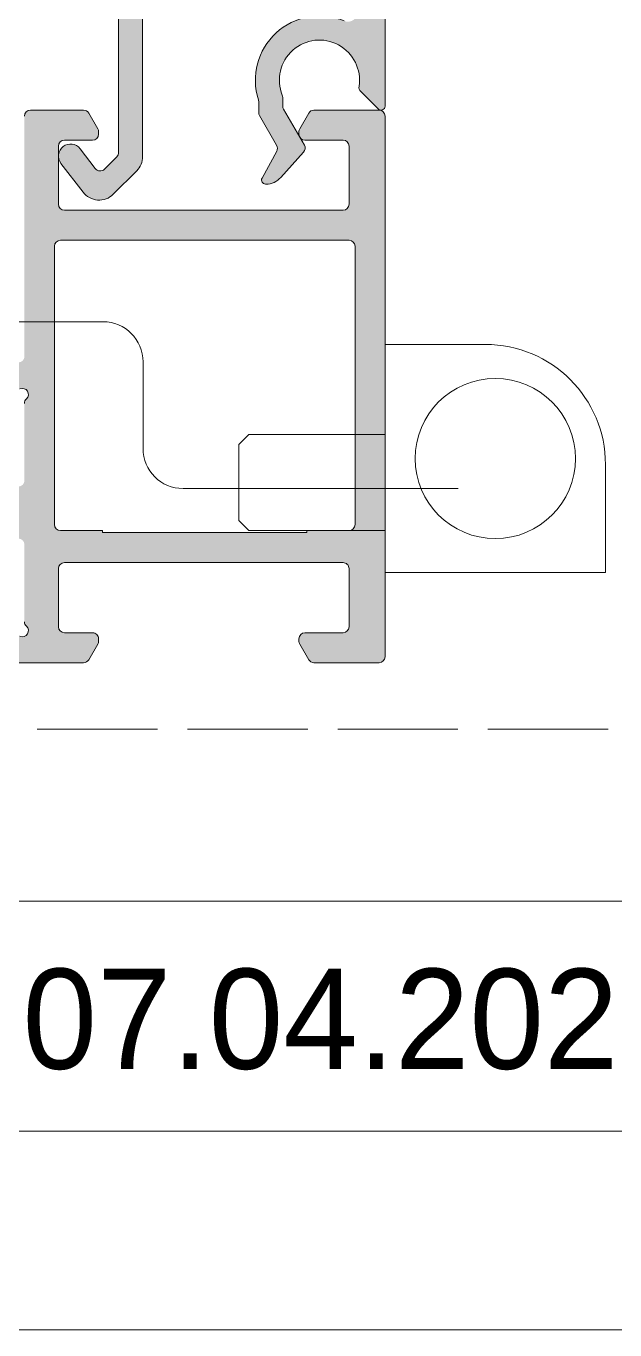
# Model space of a CAD drawing. Header units: millimetres. Extents: x -576 to 4430, y -1196 to 2690.
# Drawn here: x 2256.72 to 2271.42, y -786 to -753.44 of the extents above; entities that cross this region are included whole.
import ezdxf
from ezdxf.enums import TextEntityAlignment as Align

# ---------------------------------------------------------------- set-up
doc = ezdxf.new("R2010")
doc.units = ezdxf.units.MM
doc.header["$LTSCALE"] = 0.25
doc.header["$MEASUREMENT"] = 0
doc.linetypes.add('ACAD_ISO02W100', pattern=[15, 12, -3])
doc.layers.get('0').update_dxf_attribs({"lineweight": 5})
for name, color, linetype, lineweight in [('01_Accessories', 102, 'Continuous', 9), ('01_Aluminium [Thin]', 141, 'Continuous', 18), ('01_External Border', 150, 'Continuous', 20), ('01_Text', 40, 'Continuous', 25), ('01_Thin line', 8, 'Continuous', 9)]:
    doc.layers.add(name, color=color, linetype=linetype, lineweight=lineweight)
doc.layers.add('01_Fill Aluminum', color=7, linetype='Continuous', lineweight=0, true_color=0xdcdcdc)
doc.layers.add('02_Block Frame', color=7, linetype='Continuous', lineweight=5, true_color=0xe2001a, plot=False)
doc.styles.add('ALUK Main&Secondary Titles', font='GOTHIC.TTF')

# ---------------------------------------------------------------- blocks, each defined once
blk = doc.blocks.new('PAGE dispari')
at = {"layer": '02_Block Frame'}
blk.add_lwpolyline([(0, 0), (0, 297), (210, 297), (210, 0)], close=True, dxfattribs=at)
at = {"layer": '02_Block Frame', "linetype": 'ACAD_ISO02W100'}
blk.add_lwpolyline([(18.00000000000091, 14.99999999997738), (17.99999999999727, 281.999999999981), (194.9999999999973, 281.999999999981), (195.0000000000009, 14.99999999997738)], close=True, dxfattribs=at)

msp = doc.modelspace()

# ---------------------------------------------------------------- hatches: boundary and pattern name
at = {"layer": '01_Fill Aluminum', "ltscale": 0.25}
h = msp.add_hatch(color=256, dxfattribs=at)
h.dxf.hatch_style = 1
edge = h.paths.add_edge_path()
edge.add_arc((2264.043736432955, -754.7867811066882), 1.59999999999696, 67.43885853317563, 197.8297853512394)
edge.add_arc((2262.377788324584, -755.32261400994), 0.1500000000000895, 8.691358743817545e-11, 17.829785351370674, ccw=False)
edge.add_line((2262.527788324584, -755.3226140099398), (2262.527788324584, -755.598213063208))
edge.add_arc((2262.677788324585, -755.5982130632079), 0.1500000000005457, 180.0000000000434, 210.0000000000513)
edge.add_line((2262.547884514016, -755.6732130632083), (2262.975530050895, -756.4139168607132))
edge.add_arc((2262.845626240328, -756.4889168607134), 0.149999999999639, -28.474547967546926, 30.000000000149782, ccw=False)
edge.add_line((2262.977480588866, -756.5604321092385), (2262.610617355628, -757.23682649531))
edge.add_arc((2262.698520254653, -757.2845033276601), 0.09999999999954537, 151.5254520323321, 270.0000000002605)
edge.add_line((2262.698520254653, -757.38450332766), (2262.707905955242, -757.38450332766))
edge.add_arc((2262.707905955242, -756.8845033276602), 0.4999999999997726, 269.9999999999479, 317.9999999999614)
edge.add_line((2263.079478367981, -757.2190686308397), (2263.648597154978, -756.5869981835756))
edge.add_arc((2263.537125431157, -756.4866285926217), 0.1499999999999482, 317.9999999999731, 389.9999999999877)
edge.add_line((2263.667029241724, -756.4116285926218), (2263.147884514016, -755.5124435477494))
edge.add_arc((2263.277788324584, -755.4374435477491), 0.1500000000000897, 180.0000000001737, 210.0000000001006, ccw=False)
edge.add_line((2263.127788324584, -755.4374435477496), (2263.127788324584, -755.218353383663))
edge.add_arc((2262.977788324585, -755.2183533836621), 0.1499999999987267, 359.9999999996526, 382.0416344875377)
edge.add_arc((2264.04373643296, -754.7867811066857), 1.000000000001951, -8.92077618045181, 202.0416344878276, ccw=False)
edge.add_arc((2265.179825688949, -754.9651100231004), 0.149999999999945, 171.0792238195058, 225.0000000000614)
edge.add_line((2265.073759671771, -755.0711760402785), (2265.510737857361, -755.5081542258683))
edge.add_arc((2265.58144853548, -755.4374435477496), 0.1000000000001455, 225, 360)
edge.add_line((2265.68144853548, -755.4374435477496), (2265.68144853548, -746.6374435477494))
edge.add_arc((2265.58144853548, -746.6374435477496), 0.09999999999990905, 1.302755197528641e-10, 90.00000000026056)
edge.add_line((2265.581448535479, -746.5374435477495), (2260.58144853548, -746.5374435477495))
edge.add_arc((2260.58144751088, -746.687443547746), 0.150000000000066, 89.99960863184198, 180.0000098199515)
edge.add_line((2260.43144751088, -746.6874435734546), (2260.431447630854, -747.2874424974191))
edge.add_arc((2260.281447630854, -747.2874425231275), 0.1499999999996384, -90.00000000017371, 9.819908086683427e-06, ccw=False)
edge.add_line((2260.281447630854, -747.4374425231274), (2259.564013779559, -747.4374425231274))
edge.add_arc((2259.564013779559, -747.5874425231275), 0.1500000000000909, 90, 161.999999999971)
edge.add_line((2259.421355302115, -747.5410899739711), (2259.188788949323, -748.2568556092613))
edge.add_arc((2259.331447426766, -748.3032081584171), 0.1499999999987443, 162.0000000000165, 180.0000000000434)
edge.add_line((2259.181447426767, -748.3032081584172), (2259.181447426767, -748.4374425231274))
edge.add_arc((2259.331447426768, -748.4374425231273), 0.1500000000005457, 180.0000000000434, 269.9999999998263)
edge.add_line((2259.331447426767, -748.5874425231275), (2259.781447886311, -748.5874425231275))
edge.add_arc((2259.781447886311, -748.7374425231274), 0.1499999999998636, -8.691358743817545e-11, 89.99999999982629, ccw=False)
edge.add_line((2259.931447886311, -748.7374425231276), (2259.931447886311, -749.314927197636))
edge.add_arc((2259.781447886311, -749.3149271976362), 0.1499999999996362, -35.00000497505158, 4.3428372009657323e-11, ccw=False)
edge.add_line((2259.904320685484, -749.4009636737578), (2259.076660536858, -750.5829846468334))
edge.add_arc((2259.28144853548, -750.7263787737032), 0.2500000000004379, 144.9999950249967, 179.9999999999739)
edge.add_line((2259.031448535479, -750.7263787737031), (2259.031448535479, -756.5943836506228))
edge.add_arc((2258.88144853548, -756.5943836506233), 0.1499999999996362, -44.99999999987722, 1.737134880386293e-10, ccw=False)
edge.add_line((2258.987514552658, -756.7004496678007), (2258.675826006027, -757.0121382144305))
edge.add_arc((2258.569759988849, -756.9060721972526), 0.1499999999998967, 217.5244074649293, 315, ccw=False)
edge.add_line((2258.450795897601, -756.9974370974799), (2258.069376719086, -756.5008001412327))
edge.add_arc((2257.83144853659, -756.6835299416873), 0.3000000000000621, 37.52440746492928, 217.5244074649293)
edge.add_line((2257.593520354094, -756.8662597421419), (2258.143489792687, -757.5822484471912))
edge.add_arc((2258.545048085336, -757.2843374913596), 0.499999999999735, 216.5712465205292, 315.0000000000184)
edge.add_line((2258.898601475929, -757.6378908819527), (2259.485001926073, -757.0514904318095))
edge.add_arc((2259.131448535479, -756.6979370412163), 0.500000000000004, 315.0000000000092, 360.000000000013)
edge.add_line((2259.631448535479, -756.6979370412162), (2259.631448535479, -750.9155580756699))
edge.add_arc((2259.88144853548, -750.9155580756692), 0.2500000000004547, 144.9999950252059, 180.0000000001563, ccw=False)
edge.add_line((2259.676660536858, -750.7721639488002), (2260.350599880796, -749.8096789959616))
edge.add_arc((2259.531447886311, -749.2361024884837), 0.999999999999917, 324.9999950250106, 359.9999999999935)
edge.add_line((2260.531447886311, -749.2361024884838), (2260.531447886311, -748.439005763393))
edge.add_arc((2260.68144788631, -748.4390057633933), 0.1499999999996362, 140.1627882073304, 179.9999999998697, ccw=False)
edge.add_line((2260.566267741716, -748.342914482357), (2261.481796113294, -747.2455132500959))
edge.add_arc((2261.596976257889, -747.341604531132), 0.1499999999998683, 86.65157879763001, 140.1627882075084, ccw=False)
edge.add_line((2261.605737415044, -747.1918606093011), (2264.451823795502, -747.273658844166))
edge.add_arc((2264.437459426106, -747.7734524664661), 0.5000000000000012, 0.7131557490841942, 88.35373800908349, ccw=False)
edge.add_line((2264.937420695177, -747.7672291692099), (2265.003461680426, -753.0727663202799))
edge.add_arc((2264.753524276331, -753.07836042741), 0.2500000000001125, -112.56114146684939, 1.2821819290185203, ccw=False)
h = msp.add_hatch(color=256, dxfattribs=at)
h.dxf.hatch_style = 1
edge = h.paths.add_edge_path(flags=16)
edge.add_line((2264.93216795202, -758.9374484823786), (2264.93216795202, -765.8874484823784))
edge.add_arc((2264.78216795202, -765.8874484823782), 0.1500000000000909, 269.9999999998263, 359.99999999991314, ccw=False)
edge.add_line((2264.78216795202, -766.0374484823785), (2263.73216795202, -766.0374484823785))
edge.add_line((2263.73216795202, -766.0374484823785), (2263.73216795202, -766.0874484823785))
edge.add_line((2263.73216795202, -766.0874484823785), (2258.63216795202, -766.0874484823785))
edge.add_line((2258.63216795202, -766.0874484823785), (2258.63216795202, -766.0374484823785))
edge.add_line((2258.63216795202, -766.0374484823785), (2257.58216795202, -766.0374484823785))
edge.add_arc((2257.58216795202, -765.8874484823787), 0.1499999999998636, 179.9999999999131, 269.9999999998263, ccw=False)
edge.add_line((2257.43216795202, -765.8874484823784), (2257.43216795202, -758.9374484823784))
edge.add_arc((2257.58216795202, -758.9374484823785), 0.1500000000000909, 90, 179.9999999999566, ccw=False)
edge.add_line((2257.58216795202, -758.7874484823785), (2264.78216795202, -758.7874484823785))
edge.add_arc((2264.78216795202, -758.9374484823787), 0.1500000000002046, 4.3428372009657323e-11, 89.99999999982629, ccw=False)
edge = h.paths.add_edge_path()
edge.add_arc((2256.421246287799, -764.7874508389084), 0.1500000000002419, 238.6000000001789, 270.0000000001737)
edge.add_line((2256.4212462878, -764.9374508389087), (2256.531842962027, -764.9374508389087))
edge.add_arc((2256.531842962027, -764.7874508389087), 0.1499999999999773, 270, 359.9999999999566)
edge.add_line((2256.681842962027, -764.7874508389089), (2256.681842962027, -762.8610576369992))
edge.add_arc((2256.831842962027, -762.8610576369996), 0.1500000000000909, 131.8126713921535, 179.9999999998697, ccw=False)
edge.add_arc((2256.631830623019, -762.6374555519905), 0.1500047135890716, 311.8126713923213, 473.9952869943314)
edge.add_line((2256.570829481819, -762.500414409003), (2256.479474936055, -762.5410880733107))
edge.add_line((2256.479474936055, -762.5410880733107), (2255.665096647926, -763.1033210305618))
edge.add_arc((2255.750317468907, -763.226760941738), 0.1499999999996922, 124.6205407874763, 184.6205407874446)
edge.add_line((2255.600804959497, -763.238844382051), (2255.605455877842, -763.2963917737547))
edge.add_arc((2255.505780871568, -763.3044474006299), 0.09999999999999717, -115.37945921271353, 4.62054078735099, ccw=False)
edge.add_line((2255.462919745949, -763.394796301623), (2255.209208302188, -763.2744366963302))
edge.add_arc((2255.273499990616, -763.1389133448408), 0.1499999999996784, 204.2541721956188, 244.62054078762299, ccw=False)
edge.add_line((2255.136740170635, -763.2005311315479), (2254.662415239034, -762.1477735476492))
edge.add_arc((2254.798778260854, -762.0852825380559), 0.1500000000001652, 89.62054078742972, 204.6205407873833, ccw=False)
edge.add_line((2254.799771675488, -761.9352858276675), (2255.589235794891, -761.9405143770587))
edge.add_arc((2255.588457620095, -762.0580118001963), 0.1174999999999465, 24.00000000012028, 89.62054078752948, ccw=False)
edge.add_line((2255.695799211368, -762.0102202446346), (2255.699083362393, -762.0175965686076))
edge.add_arc((2255.806424953666, -761.9698050130462), 0.1174999999998695, 204.000000000019, 289.7781707306068)
edge.add_line((2255.846184536342, -762.0803736595303), (2256.497142020288, -761.8462946622303))
edge.add_arc((2256.547898934158, -761.9874461258662), 0.1499999999739843, 93.06793057208228, 109.7781706590801, ccw=False)
edge.add_arc((2256.531842962027, -761.6878760910776), 0.1499999999998718, 273.0679306433948, 360.0000000000434)
edge.add_line((2256.681842962027, -761.6878760910774), (2256.681842962027, -755.6874484823807))
edge.add_arc((2256.831842962027, -755.6874484823804), 0.1500000000000909, 90.00000000017371, 180.0000000000869, ccw=False)
edge.add_line((2256.831842962026, -755.5374484823806), (2258.156565287054, -755.5374484823806))
edge.add_arc((2258.156565287053, -755.6874484823801), 0.1499999999995225, 29.999999999837314, 89.99999999982629, ccw=False)
edge.add_line((2258.286469097621, -755.6124484823806), (2258.511746772595, -756.0026408612455))
edge.add_arc((2258.381842962027, -756.0776408612439), 0.1499999999991802, -5.210836206970271e-10, 29.99999999949881, ccw=False)
edge.add_line((2258.531842962026, -756.0776408612453), (2258.531842962027, -756.1374484823805))
edge.add_arc((2258.381842962027, -756.1374484823803), 0.1500000000000909, 269.9999999998263, 359.99999999991314, ccw=False)
edge.add_line((2258.381842962026, -756.2874484823806), (2257.681842962027, -756.2874484823808))
edge.add_arc((2257.681842962027, -756.4374484823804), 0.1499999999996362, 90, 180)
edge.add_line((2257.531842962027, -756.4374484823804), (2257.531842962027, -757.8874484823789))
edge.add_arc((2257.681842962027, -757.8874484823791), 0.1500000000000909, 179.9999999999131, 269.9999999998263)
edge.add_line((2257.681842962027, -758.037448482379), (2264.631842962026, -758.037448482379))
edge.add_arc((2264.631842962027, -757.8874484823787), 0.1500000000003183, 269.9999999998263, 359.9999999999131)
edge.add_line((2264.781842962027, -757.8874484823789), (2264.781842962027, -756.4374484823804))
edge.add_arc((2264.631842962027, -756.4374484823808), 0.1500000000000909, 1.302755197526667e-10, 90.0000000001737)
edge.add_line((2264.631842962026, -756.2874484823806), (2263.681842962027, -756.2874484823806))
edge.add_arc((2263.681842962027, -756.1374484823807), 0.1499999999998636, 179.9999999999131, 269.9999999998263, ccw=False)
edge.add_line((2263.531842962027, -756.1374484823805), (2263.531842962026, -756.0776408612453))
edge.add_arc((2263.681842962026, -756.0776408612455), 0.1500000000000909, 149.9999999998994, 179.9999999999131, ccw=False)
edge.add_line((2263.551939151459, -756.0026408612453), (2263.777216826432, -755.6124484823806))
edge.add_arc((2263.907120637, -755.6874484823801), 0.1499999999996918, 90.00000000017371, 150.0000000001627, ccw=False)
edge.add_line((2263.907120636999, -755.5374484823806), (2265.531842962027, -755.5374484823806))
edge.add_arc((2265.531842962027, -755.6874484823804), 0.1499999999998636, -8.691358743817545e-11, 89.99999999982629, ccw=False)
edge.add_line((2265.681842962027, -755.6874484823807), (2265.681842962027, -769.1874484823809))
edge.add_arc((2265.531842962027, -769.187448482381), 0.1500000000000909, -89.99999999982629, 4.3428372009657323e-11, ccw=False)
edge.add_line((2265.531842962027, -769.337448482381), (2263.907120636999, -769.337448482381))
edge.add_arc((2263.907120637, -769.1874484823813), 0.1499999999996362, 209.9999999998749, 269.9999999998263, ccw=False)
edge.add_line((2263.777216826432, -769.2624484823809), (2263.551939151459, -768.8722561035163))
edge.add_arc((2263.681842962027, -768.797256103516), 0.1500000000000897, 180.0000000000869, 210.0000000001006, ccw=False)
edge.add_line((2263.531842962027, -768.7972561035162), (2263.531842962027, -768.7374484823811))
edge.add_arc((2263.681842962027, -768.7374484823808), 0.1500000000000909, 90.00000000017371, 180.0000000000869, ccw=False)
edge.add_line((2263.681842962027, -768.587448482381), (2264.631842962026, -768.587448482381))
edge.add_arc((2264.631842962026, -768.4374484823811), 0.1499999999998636, 270, 360.0000000000869)
edge.add_line((2264.781842962026, -768.4374484823809), (2264.781842962027, -766.9874484823811))
edge.add_arc((2264.631842962027, -766.9874484823813), 0.1500000000000909, 8.685034650177777e-11, 90.0000000001737)
edge.add_line((2264.631842962026, -766.8374484823812), (2257.681842962027, -766.8374484823808))
edge.add_arc((2257.681842962027, -766.9874484823806), 0.1499999999998636, 90, 180.0000000000869)
edge.add_line((2257.531842962027, -766.9874484823808), (2257.531842962027, -768.4374484823807))
edge.add_arc((2257.681842962027, -768.4374484823809), 0.1500000000000909, 179.9999999999131, 269.9999999998263)
edge.add_line((2257.681842962027, -768.5874484823808), (2258.381842962026, -768.5874484823808))
edge.add_arc((2258.381842962027, -768.7374484823811), 0.1500000000003183, 8.691358743817545e-11, 90.00000000017371, ccw=False)
edge.add_line((2258.531842962027, -768.7374484823808), (2258.531842962027, -768.797256103516))
edge.add_arc((2258.381842962027, -768.7972561035158), 0.1500000000000909, 329.99999999989944, 359.99999999991314, ccw=False)
edge.add_line((2258.511746772595, -768.8722561035161), (2258.286469097621, -769.2624484823807))
edge.add_arc((2258.156565287053, -769.1874484823812), 0.1499999999996918, 270.0000000001737, 330.0000000001627, ccw=False)
edge.add_line((2258.156565287054, -769.337448482381), (2256.547872720836, -769.3374461258272))
edge.add_arc((2256.547872720837, -769.1874461258293), 0.1499999999979309, 250.2218292690896, 269.9999999996526, ccw=False)
edge.add_line((2256.497115806781, -769.3285975894241), (2255.846184536342, -769.0945280182873))
edge.add_arc((2255.806424953666, -769.2050966647714), 0.1174999999998002, 70.22182926939314, 155.999999999981)
edge.add_line((2255.699083362393, -769.15730510921), (2255.695799211368, -769.164681433183))
edge.add_arc((2255.588457620095, -769.1168898776216), 0.117500000000285, 270.37945921269153, 336.0000000000712, ccw=False)
edge.add_line((2255.589235794891, -769.2343873007594), (2254.799771675488, -769.2396158501501))
edge.add_arc((2254.798778260854, -769.0896191397617), 0.1499999999999673, 155.3794592126167, 270.3794592125703, ccw=False)
edge.add_line((2254.662415239034, -769.0271281301684), (2255.136740170635, -767.9743705462697))
edge.add_arc((2255.273499990616, -768.0359883329768), 0.1499999999995792, 115.37945921237699, 155.7458278043812, ccw=False)
edge.add_line((2255.209208302188, -767.9004649814874), (2255.462919745949, -767.7801053761946))
edge.add_arc((2255.505780871568, -767.8704542771877), 0.1000000000003159, -4.620540787350876, 115.37945921271341, ccw=False)
edge.add_line((2255.605455877842, -767.8785099040629), (2255.600804959497, -767.9360572957667))
edge.add_arc((2255.750317468907, -767.9481407360795), 0.1499999999997783, 175.3794592125988, 235.3794592125484)
edge.add_line((2255.665096647926, -768.0715806472558), (2256.479474936055, -768.6338136045069))
edge.add_line((2256.479474936055, -768.6338136045069), (2256.570829481819, -768.6744872688146))
edge.add_arc((2256.631830623019, -768.5374461258272), 0.1500047135892687, 246.0047130056685, 408.1873286076788)
edge.add_arc((2256.831842962027, -768.3138440408179), 0.1500000000004723, 180.0000000000869, 228.187328607746, ccw=False)
edge.add_line((2256.681842962027, -768.3138440408181), (2256.681842962027, -766.3874508389088))
edge.add_arc((2256.531842962027, -766.3874508389089), 0.1500000000000909, 4.342517325088889e-11, 90)
edge.add_line((2256.531842962027, -766.2374508389089), (2256.4212462878, -766.2374508389089))
edge.add_arc((2256.421246287799, -766.3874508389092), 0.1500000000003183, 89.9999999998263, 121.3999999998211)
edge.add_line((2256.343094843024, -766.2594182193175), (2255.583943925211, -766.7228059186366))
edge.add_arc((2255.531842962027, -766.6374508389088), 0.1000000000001613, 180, 301.3999999998211, ccw=False)
edge.add_line((2255.431842962027, -766.6374508389088), (2255.431842962027, -764.5374508389089))
edge.add_arc((2255.531842962027, -764.5374508389089), 0.1000000000003638, 58.60000000017891, 180, ccw=False)
edge.add_line((2255.583943925211, -764.452095759181), (2256.343094843024, -764.9154834585001))

# ---------------------------------------------------------------- linework, layer by layer
at = {"layer": '01_Accessories'}
for p, q in [((2265.681842962027, -761.3874484823788), (2268.181842962027, -761.3874484823788)), ((2262.281842962025, -763.6374484823788), (2262.031842962025, -763.8874484823788)), ((2262.031842962025, -763.8874484823788), (2262.031842962025, -765.7874484823787)), ((2262.281842962025, -763.6374484823788), (2262.531842962025, -763.6374484823788)), ((2262.531842962025, -763.6374484823788), (2265.681842962025, -763.6374484823788)), ((2271.181842962027, -764.3874484823788), (2271.181842962027, -764.4874484823788)), ((2262.031842962025, -765.7874484823787), (2262.281842962025, -766.0374484823787)), ((2262.531842962025, -766.0374484823787), (2262.281842962025, -766.0374484823787)), ((2265.681842962025, -766.0374484823787), (2262.531842962025, -766.0374484823787)), ((2271.181842962027, -767.0874484823787), (2265.681842962027, -767.0874484823787))]:
    msp.add_line(p, q, dxfattribs=at)
at = {"layer": '01_Accessories', "ltscale": 0.25}
for p, q in [((2265.681842962027, -761.3874484823788), (2265.681842962027, -767.0874484823787)), ((2271.181842962027, -764.4874484823788), (2271.181842962027, -767.0874484823787))]:
    msp.add_line(p, q, dxfattribs=at)
msp.add_circle((2268.431842962027, -764.2374484823787), 2, dxfattribs=at)
at = {"layer": '01_Accessories'}
msp.add_arc((2268.181842962027, -764.3874484823788), 2.999999999999999, 0, 90, dxfattribs=at)
at = {"layer": '01_Aluminium [Thin]'}
for points in [[(2264.657607000199, -753.3092280867725, 0.6394709010001509), (2262.520583876731, -755.2766854753752, -0.07795444858954005), (2262.527788324584, -755.3226140099398), (2262.527788324584, -755.598213063208, 0.1316524975874838), (2262.547884514016, -755.6732130632083), (2262.975530050895, -756.4139168607132, -0.2608278656967649), (2262.977480588866, -756.5604321092385), (2262.610617355628, -757.23682649531, 0.5685093927568832), (2262.698520254653, -757.38450332766), (2262.707905955242, -757.38450332766, 0.212556561670061), (2263.079478367981, -757.2190686308397), (2263.648597154978, -756.5869981835756, 0.3249196962327348), (2263.667029241724, -756.4116285926218), (2263.147884514016, -755.5124435477494, -0.1316524975872261), (2263.127788324584, -755.4374435477496), (2263.127788324584, -755.218353383663, 0.09647240044982194), (2263.116825034372, -755.1620613475359, -1.314619193601183), (2265.03164013382, -754.9418497296549, 0.2397131860924494), (2265.073759671771, -755.0711760402785), (2265.510737857361, -755.5081542258683, 0.6681786379185342), (2265.68144853548, -755.4374435477496), (2265.68144853548, -746.6374435477494, 0.4142135623732282)], [(2259.031448535479, -750.7263787737031), (2259.031448535479, -756.5943836506228, -0.1989123673799484), (2258.987514552658, -756.7004496678007), (2258.675826006027, -757.0121382144305, -0.4529657504802867), (2258.450795897601, -756.9974370974799), (2258.069376719086, -756.5008001412327, 0.9999999999999792), (2257.593520354094, -756.8662597421419), (2258.143489792687, -757.5822484471912, 0.4579875136936188), (2258.898601475929, -757.6378908819527), (2259.485001926073, -757.0514904318095, 0.1989123673796791), (2259.631448535479, -756.6979370412162), (2259.631448535479, -750.9155580756699, -0.153914743281608)], [(2256.681842962027, -755.6874484823807, -0.414213562373095), (2256.831842962026, -755.5374484823806), (2258.156565287054, -755.5374484823806, -0.2679491924312489), (2258.286469097621, -755.6124484823806), (2258.511746772595, -756.0026408612455, -0.1316524975874364), (2258.531842962026, -756.0776408612453), (2258.531842962027, -756.1374484823805, -0.414213562373095), (2258.381842962026, -756.2874484823806), (2257.681842962027, -756.2874484823808, 0.4142135623730394), (2257.531842962027, -756.4374484823804), (2257.531842962027, -757.8874484823789, 0.4142135623730949), (2257.681842962027, -758.037448482379), (2264.631842962026, -758.037448482379, 0.414213562373095), (2264.781842962027, -757.8874484823789), (2264.781842962027, -756.4374484823804, 0.414213562373095), (2264.631842962026, -756.2874484823806), (2263.681842962027, -756.2874484823806, -0.4142135623730949), (2263.531842962027, -756.1374484823805), (2263.531842962026, -756.0776408612453, -0.1316524975874326), (2263.551939151459, -756.0026408612453), (2263.777216826432, -755.6124484823806, -0.2679491924312489), (2263.907120636999, -755.5374484823806), (2265.531842962027, -755.5374484823806, -0.414213562373095), (2265.681842962027, -755.6874484823807), (2265.681842962027, -769.1874484823809, -0.4142135623726509), (2265.531842962027, -769.337448482381), (2263.907120636999, -769.337448482381, -0.2679491924309967), (2263.777216826432, -769.2624484823809), (2263.551939151459, -768.8722561035163, -0.1316524975874326), (2263.531842962027, -768.7972561035162), (2263.531842962027, -768.7374484823811, -0.414213562373095), (2263.681842962027, -768.587448482381), (2264.631842962026, -768.587448482381, 0.4142135623730953), (2264.781842962026, -768.4374484823809), (2264.781842962027, -766.9874484823811, 0.4142135623734835), (2264.631842962026, -766.8374484823812), (2257.681842962027, -766.8374484823808, 0.4142135623732061), (2257.531842962027, -766.9874484823808), (2257.531842962027, -768.4374484823807, 0.4142135623730949), (2257.681842962027, -768.5874484823808), (2258.381842962026, -768.5874484823808, -0.414213562373095), (2258.531842962027, -768.7374484823808), (2258.531842962027, -768.797256103516, -0.1316524975874808), (2258.511746772595, -768.8722561035161), (2258.286469097621, -769.2624484823807, -0.2679491924310203), (2258.156565287054, -769.337448482381), (2256.547872720836, -769.3374461258272, -0.08651342436162374)], [(2256.681842962027, -762.8610576369992, -0.2134110148109055), (2256.731838363792, -762.7492583510812, 0.8554596718294317), (2256.570829481819, -762.500414409003)], [(2256.570829481819, -768.6744872688146, 0.8554596718293633), (2256.731838363792, -768.4256433267365, -0.21341101481089), (2256.681842962027, -768.3138440408181)]]:
    msp.add_lwpolyline(points, format="xyb", dxfattribs=at)
msp.add_lwpolyline([(2264.93216795202, -758.9374484823786), (2264.93216795202, -765.8874484823784, -0.414213562373095), (2264.78216795202, -766.0374484823785), (2263.73216795202, -766.0374484823785), (2263.73216795202, -766.0874484823785), (2258.63216795202, -766.0874484823785), (2258.63216795202, -766.0374484823785), (2257.58216795202, -766.0374484823785, -0.4142135623730949), (2257.43216795202, -765.8874484823784), (2257.43216795202, -758.9374484823784, -0.4142135623728731), (2257.58216795202, -758.7874484823785), (2264.78216795202, -758.7874484823785, -0.414213562372873)], format="xyb", close=True, dxfattribs=at)
at = {"layer": '01_External Border'}
msp.add_lwpolyline([(2274.999999999996, -781.0353006582806), (2254.999999999996, -781.0353006582797), (2254.999999999993, -775.2903454815192), (2274.999999999995, -775.2903454815192)], close=True, dxfattribs=at)
at = {"layer": '01_Thin line'}
msp.add_lwpolyline([(2267.508669960218, -764.9866664582814), (2260.640782092249, -764.9866664582814, -0.4142135623730951), (2259.640782092249, -763.9866664582814), (2259.640782092249, -761.8210677259262, 0.414213562373095), (2258.640782092249, -760.8210677259262), (2225.117618820971, -760.8210677259262, -0.4142135623730958), (2224.117618820971, -759.8210677259262), (2224.117618820971, -756.9823567115932)], format="xyb", dxfattribs=at)

# ---------------------------------------------------------------- block references
msp.add_blockref('PAGE dispari', (2079.999999999999, -785.9999999999991))

# ---------------------------------------------------------------- texts
at = {"layer": '01_Text', "style": 'ALUK Main&Secondary Titles'}
msp.add_attdef('07.04.2025', text='', height=2.5, dxfattribs=at).set_placement((2264.999999999995, -778.2291066868216), align=Align.MIDDLE)

doc.saveas('drawing.dxf')
